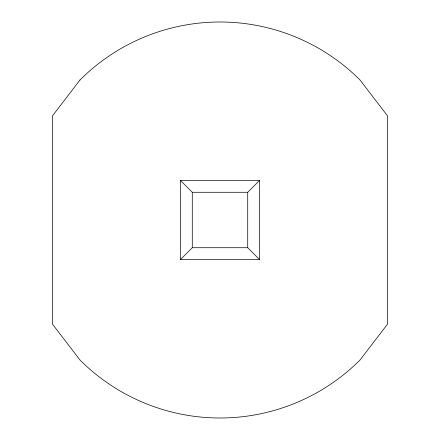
<?xml version="1.0" encoding="UTF-8"?>
<svg xmlns="http://www.w3.org/2000/svg" width="440" height="440" viewBox="0 0 440 440"><rect width="100%" height="100%" fill="white"/><g stroke="black" fill="none" stroke-linecap="round" stroke-linejoin="round"><path stroke-width="0.66" d="M180.4 259.6L192.28 247.72L247.72 247.72L259.6 259.6L180.4 259.6L180.4 180.4L259.6 180.4L259.6 259.6M180.4 180.4L192.28 192.28L247.72 192.28L259.6 180.4M247.72 192.28L247.72 247.72M192.28 192.28L192.28 247.72M79.992 79.992L52.36 116.006L52.36 323.994L79.992 360.008A198 198 0 0 0 360.008 360.008L387.64 323.994L387.64 116.006L360.008 79.992A198 198 0 0 0 79.992 79.992"/></g></svg>
